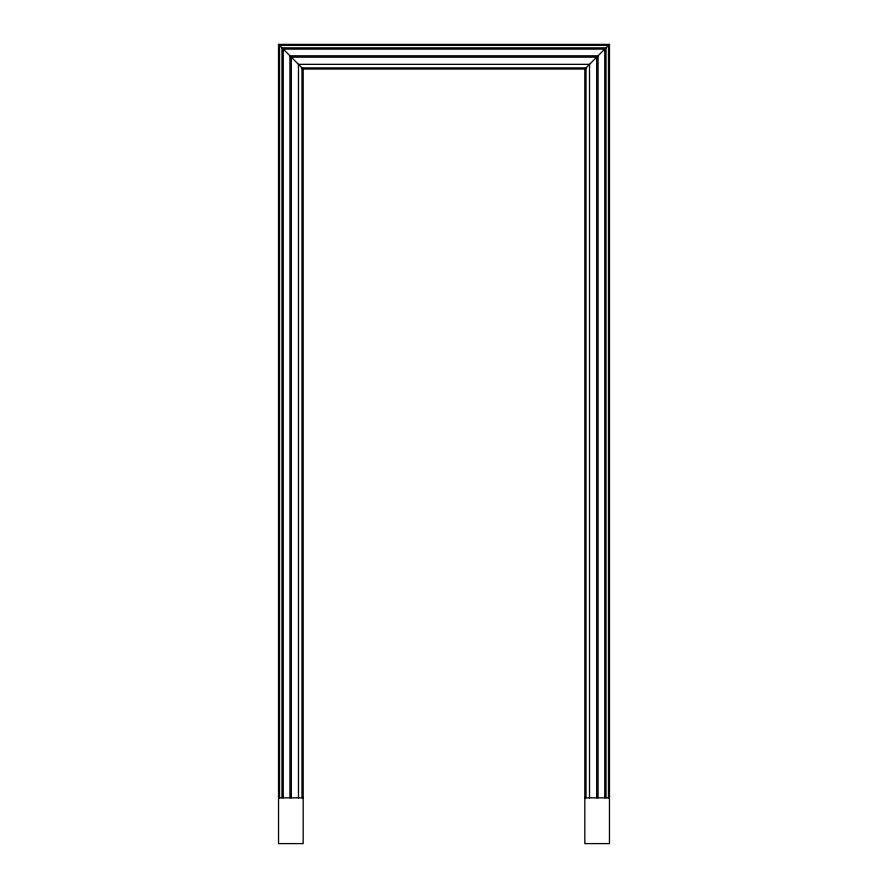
<?xml version="1.0" encoding="UTF-8"?>
<svg xmlns="http://www.w3.org/2000/svg" width="888" height="888" viewBox="0 0 888 888"><rect width="100%" height="100%" fill="white"/><g stroke="black" fill="none" stroke-linecap="round" stroke-linejoin="round"><path stroke-width="1.33" d="M609.468 44.4L609.468 843.6L584.826 843.6L584.826 69.042L609.468 44.4L278.532 44.4L278.532 843.6L303.174 843.6L303.174 69.042L278.532 44.4M303.174 69.042L584.826 69.042M278.532 797.835L303.174 797.835M584.826 797.835L609.468 797.835M608.491 797.835L608.491 45.377L279.509 45.377L279.509 797.835M606.027 797.835L606.027 47.841L281.973 47.841L281.973 797.835M604.761 797.835L604.761 49.118L283.239 49.118L283.239 797.835M598.068 797.835L598.068 55.811L289.932 55.811L289.932 797.835M596.692 797.835L596.692 57.176L291.308 57.176L291.308 797.835M589.521 797.835L589.521 64.347L298.479 64.347L298.479 797.835M586.002 797.835L586.002 67.877L301.998 67.877L301.998 797.835"/></g></svg>
